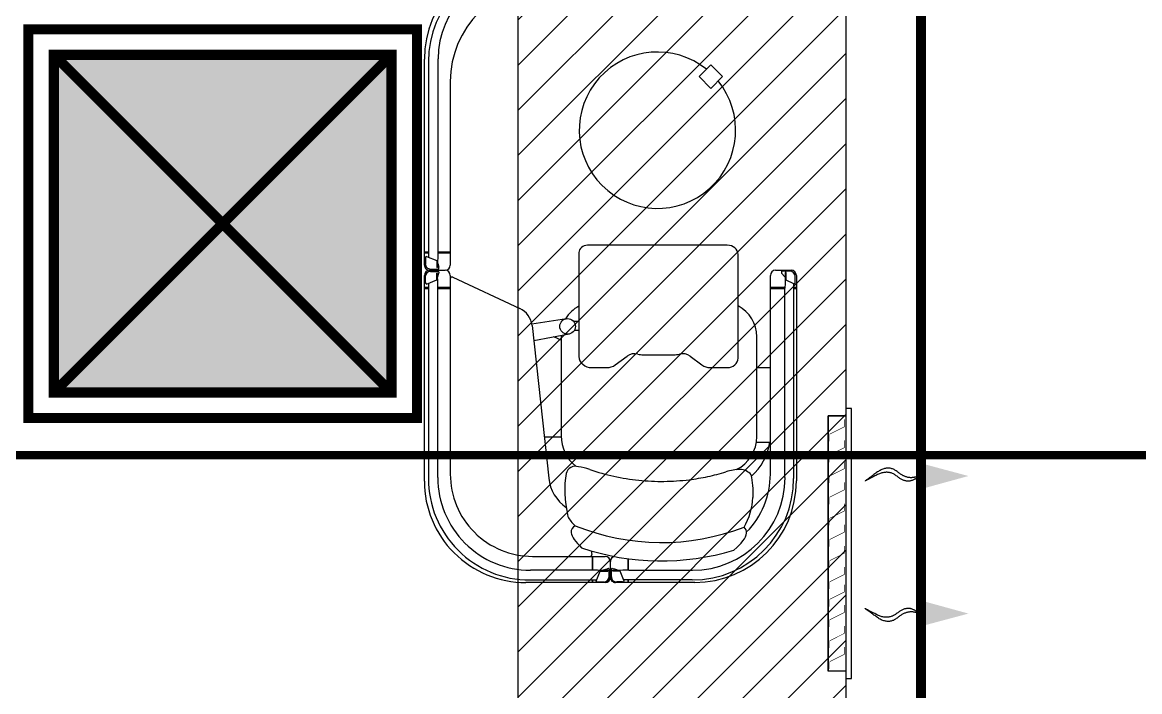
# Model space of a CAD drawing. Header units: millimetres. Extents: x 148480 to 578986, y 39883 to 155062.
# Drawn here: x 228559 to 231840, y 80765 to 82730 of the extents above; entities that cross this region are included whole.
import ezdxf

# ---------------------------------------------------------------- set-up
doc = ezdxf.new("R2010")
doc.units = ezdxf.units.MM
for name, pattern in [('baseJE-1236$0$HIDDEN', [0.375, 0.25, -0.125]), ('CENTER', [2, 1.25, -0.25, 0.25, -0.25]), ('HIDDEN', [0.375, 0.25, -0.125])]:
    doc.linetypes.add(name, pattern=pattern)
for name, color, linetype in [('CEN', 252, 'CENTER'), ('ETA-AC-SLAB OPENING', 3, 'baseJE-1236$0$HIDDEN'), ('Flooring', 44, 'Continuous'), ('Hatch 01_UC', 7, 'Continuous'), ('I - MODULAR', 44, 'Continuous'), ('Layer2', 4, 'Continuous'), ('Layer4', 6, 'Continuous'), ('M-HVAC ELLIPTICAL DUCT', 6, 'Continuous'), ('M-HVAC VRV PIPE', 4, 'Continuous'), ('M-HVAC-GRIL', 6, 'Continuous'), ('M-HVAC-INSULATION', 8, 'Continuous'), ('M-HVAC-SUPP', 4, 'Continuous')]:
    doc.layers.add(name, color=color, linetype=linetype)
doc.layers.add('KDBS-SIDE THROW GRILLE', color=1, linetype='Continuous', lineweight=18)
doc.layers.add('M HVAC GRILLE', color=6, linetype='Continuous', lineweight=13)

# ---------------------------------------------------------------- blocks, each defined once
blk = doc.blocks.new('GFC1')
at = {"layer": 'Hatch 01_UC', "linetype": 'Continuous'}
h = blk.add_hatch(color=8, dxfattribs=at)
h.dxf.hatch_style = 1
h.paths.add_polyline_path([(301284.3, 82629.4), (301284.3, 83620.6), (302275.5, 83620.6), (302275.5, 82629.4)])
at = {"layer": 'CEN', "color": 8, "linetype": 'Continuous', "lineweight": 0}
for p, q in [((301284.3, 83620.6), (302275.5, 83620.6)), ((301284.3, 82629.4), (302275.5, 83620.6)), ((302275.5, 82629.4), (301284.3, 83620.6)), ((301284.3, 82629.4), (301284.3, 83620.6)), ((302275.5, 83620.6), (302275.5, 82629.4)), ((302275.5, 82629.4), (301284.3, 82629.4))]:
    blk.add_line(p, q, dxfattribs=at)
at = {"layer": 'CEN', "color": 8, "linetype": 'HIDDEN', "lineweight": 0, "ltscale": 1500}
blk.add_lwpolyline([(303830.5, 81074.4), (299729.3, 81074.4), (299729.3, 85175.6), (303830.5, 85175.6)], close=True, dxfattribs=at)
at = {"layer": 'CEN', "color": 8, "linetype": 'Continuous', "lineweight": 0}
for points in [[(302350.5, 82554.4), (301209.3, 82554.4), (301209.3, 83695.6), (302350.5, 83695.6)], [(302275.5, 82629.4), (301284.3, 82629.4), (301284.3, 83620.6), (302275.5, 83620.6)]]:
    blk.add_lwpolyline(points, close=True, dxfattribs=at)
at = {"layer": 'Flooring', "color": 8, "linetype": 'HIDDEN', "ltscale": 1500}
blk.add_arc((300007.7, 78255.1), 12777.8, 229.90697, 79.60318, dxfattribs=at)
at = {"layer": 'I - MODULAR', "color": 8}
for p, q in [((302372.1, 83003.5), (302372.1, 83608.1)), ((302383.8, 83600.1), (302383.8, 83026.8)), ((302412.4, 83098), (302412.4, 83609.1)), ((303213.3, 83590.9), (303179, 83556.6)), ((303247.6, 83556.6), (303213.3, 83590.9)), ((302448.3, 83542.7), (302448.3, 83003.5)), ((303213.3, 83522.3), (303179, 83556.6)), ((303213.3, 83522.3), (303247.6, 83556.6)), ((302412.4, 83040.4), (302412.4, 83098)), ((302383.8, 83041.5), (302372.1, 83041.5)), ((302448.3, 83041.5), (302412.2, 83041.5)), ((303261.5, 83061.5), (302851.5, 83061.5)), ((302372.1, 83039.3), (302383.8, 83039.3)), ((302375, 83024.3), (302375, 83006.9)), ((302378.5, 83028.9), (302408.3, 83016.9)), ((302408.3, 83016.9), (302408.3, 82996.4)), ((302412.2, 83039.3), (302448.3, 83039.3)), ((302826.1, 83039.8), (302826.1, 82734.9)), ((303293.3, 82729.5), (303293.3, 83034.4)), ((302387.3, 82988.2), (302433.1, 82988.2)), ((302390.2, 82991.6), (302412.9, 82991.6)), ((302390.2, 82984.8), (302412.9, 82984.8)), ((302408.3, 82996.4), (302410.1, 82996.4)), ((302408.3, 82980), (302409.7, 82980)), ((302408.3, 82959.5), (302408.3, 82980)), ((302411.2, 82968.1), (302414.6, 82979.1)), ((302411.5, 83007.5), (302414.6, 82997.3)), ((302414.9, 82993.8), (302414.6, 82997.3)), ((302414.9, 82982.6), (302414.6, 82979.1)), ((303403.4, 82988.2), (303449.2, 82988.2)), ((303420.8, 82983), (303421.1, 82979.5)), ((303430.6, 82968.8), (303421.1, 82979.5)), ((303445.5, 82985.2), (303422.8, 82985.2)), ((303435, 82981.5), (303431.8, 82981.5)), ((303431.8, 82981.5), (303431.8, 82968.8)), ((303435, 82959.2), (303435, 82981.5)), ((302372.1, 82368.8), (302372.1, 82973)), ((302375, 82952.2), (302375, 82969.6)), ((302378.5, 82947.5), (302408.3, 82959.5)), ((302384, 82949.7), (302384, 82376.4)), ((302448.3, 82973), (302448.3, 82389.3)), ((302455.6, 82967.8), (302652.1, 82876.2)), ((303388.2, 82389.3), (303388.2, 82973)), ((303431.8, 82968.8), (303430.6, 82968.8)), ((303457.2, 82947.9), (303435, 82959.2)), ((303456.5, 82948.2), (303456.5, 82376.4)), ((303460.8, 82952.6), (303460.8, 82970)), ((303464.4, 82973), (303464.4, 82369.4)), ((302384, 82937), (302372.1, 82937)), ((302372.1, 82935), (302384, 82935)), ((302448.3, 82937), (302411.4, 82937)), ((302411.7, 82881.8), (302411.7, 82936)), ((302411.7, 82935), (302448.3, 82935)), ((303431.1, 82937.1), (303388.2, 82937.1)), ((303388.2, 82934.9), (303431.1, 82934.9)), ((303431.1, 82881.8), (303431.1, 82936)), ((303464.4, 82937.1), (303456.5, 82937.1)), ((303456.5, 82934.9), (303464.4, 82934.9)), ((302411.7, 82379.1), (302411.7, 82881.8)), ((303431.1, 82379.1), (303431.1, 82881.8)), ((302687.6, 82830.5), (302789.2, 82846)), ((302688.4, 82825.5), (302737.3, 82377.6)), ((302826.1, 82838), (302810.4, 82838)), ((302797, 82800.5), (302693.2, 82781.1)), ((302773.7, 82782.5), (302752.5, 82792.2)), ((302773.7, 82797.2), (302773.7, 82502.1)), ((302826.1, 82811), (302812.3, 82811)), ((303348.6, 82499.7), (303348.6, 82792.9)), ((302932.6, 82710.3), (302967.4, 82736.2)), ((303015.2, 82739.8), (303104.1, 82739.8)), ((303152.3, 82736), (303186.8, 82710.3)), ((302864.2, 82702.4), (302907.6, 82702.4)), ((303211.8, 82702.4), (303261.5, 82702.4)), ((303348.6, 82703), (303388.2, 82703)), ((302724, 82499), (302773.7, 82499)), ((303347.3, 82483.5), (303386.6, 82483.5)), ((302861.6, 82164.3), (302863.9, 82153.6)), ((302689.6, 82148), (302903, 82148)), ((302864.8, 82148), (302864.8, 82107.1)), ((302867, 82107.1), (302867, 82148)), ((302918.3, 82086.3), (302918.3, 82132.8)), ((302969.2, 82141.2), (302969.2, 82107.1)), ((302971.2, 82107.1), (302971.2, 82140.9)), ((302809, 82107.1), (302683.7, 82107.1)), ((302863.3, 82107.1), (302809, 82107.1)), ((302877, 82075.4), (302888.7, 82104.9)), ((302888.7, 82104.9), (302910.5, 82104.9)), ((302897.8, 82108.5), (302908.6, 82111.6)), ((302897.8, 82108.5), (302897.8, 82107.3)), ((302910.5, 82107.3), (302897.8, 82107.3)), ((302912.3, 82111.9), (302908.8, 82111.6)), ((302910.5, 82104.9), (302910.5, 82107.3)), ((302914.5, 82087.9), (302914.5, 82109.9)), ((302921.2, 82087.9), (302921.2, 82109.9)), ((302923.4, 82111.9), (302926.9, 82111.6)), ((302925.2, 82104.9), (302925.2, 82107.3)), ((302925.2, 82107.3), (302937.9, 82107.3)), ((302947.1, 82104.9), (302925.2, 82104.9)), ((302937.9, 82108.5), (302927.1, 82111.6)), ((302937.9, 82108.5), (302937.9, 82107.3)), ((302958.7, 82075.4), (302947.1, 82104.9)), ((302972.4, 82107.1), (303026.7, 82107.1)), ((303026.7, 82107.1), (303159.2, 82107.1)), ((302903, 82071.1), (302669.8, 82071.1)), ((302681.7, 82078.6), (302878.2, 82078.6)), ((302864.8, 82078.6), (302864.8, 82071.1)), ((302867, 82071.1), (302867, 82078.6)), ((302881.4, 82072.7), (302899.2, 82072.7)), ((303166.1, 82071.1), (302933.5, 82071.1)), ((302954.4, 82072.7), (302936.5, 82072.7)), ((303158.7, 82078.6), (302957.5, 82078.6)), ((302969.2, 82078.6), (302969.2, 82071.1)), ((302971.2, 82071.1), (302971.2, 82078.6))]:
    blk.add_line(p, q, dxfattribs=at)
at = {"layer": 'I - MODULAR', "color": 8, "linetype": 'Continuous'}
blk.add_lwpolyline([(302275.5, 82629.4), (301284.3, 82629.4), (301284.3, 83620.6), (302275.5, 83620.6)], close=True, dxfattribs=at)
at = {"layer": 'I - MODULAR', "color": 8}
blk.add_circle((302792.7, 82823.2), 23.1, dxfattribs=at)
for centre, radius, start, end in [((302669.3, 83608.1), 297.2, 90, 180), ((302679.7, 83600.1), 295.9, 90, 180), ((302671.9, 83609.1), 259.5, 90, 180), ((302734, 83542.7), 285.7, 90, 180), ((303056.5, 83399.4), 229.6, 51.1314, 225), ((303056.5, 83399.4), 229.6, 225, 39.0206), ((302379.8, 83024.3), 4.86, 105.3623, 180), ((302387.3, 83003.5), 15.2, 180, 270), ((302387.3, 82973), 15.2, 90, 180), ((302390.2, 83006.9), 15.3, 180, 270), ((302390.2, 82969.6), 15.3, 90, 180), ((302412.9, 82993.6), 2.02, 270, 5), ((302412.9, 82982.8), 2.02, 355, 90), ((302433.1, 83003.5), 15.2, 270, 0), ((302433.1, 82973), 15.2, 0, 90), ((303403.4, 82973), 15.2, 90, 180), ((303422.8, 82983.2), 2.02, 90, 185), ((303457.4, 82973.9), 25.2, 162.5743, 173.6628), ((303445.5, 82970), 15.3, 0, 90), ((303449.2, 82973), 15.2, 0, 90), ((302379.8, 82952.2), 4.86, 180, 254.6377), ((302453.4, 82963.2), 5.09, 65, 180), ((303455.9, 82952.6), 4.86, 285.3623, 0), ((302869, 82797.2), 95.3, 116.751, 149.441), ((303247, 82792.9), 101.6, 0, 62.8665), ((302625.3, 82818.6), 63.5, 6.2315, 65), ((302888, 82502.1), 114.3, 180, 231.6158), ((303240.6, 82499.7), 107.9, 295.9438, 0), ((303223.1, 82506.8), 165.1, 311.2667, 351.8859), ((302689.6, 82389.3), 241.3, 180, 270), ((302815.2, 82385.4), 27.2, 68.7359, 168.38), ((303295.7, 82353.9), 49.6, 42.6931, 86.9184), ((303146.9, 82389.3), 241.3, 315.2935, 0), ((302669.8, 82368.8), 297.7, 180, 270), ((302681.7, 82376.4), 297.8, 180, 270), ((302683.7, 82379.1), 272, 180, 270), ((302857.2, 82390.7), 120.6, 186.2315, 235.32), ((303158.7, 82376.4), 297.8, 270, 0), ((303159.2, 82379.1), 272, 270, 0), ((303166.1, 82369.4), 298.3, 270, 0), ((303146.7, 82331.1), 190.7, 329.3295, 356.8836), ((302823.1, 82220), 19.8, 114.8418, 187.1946), ((303068, 82863.6), 675, 247.9696, 291.0811), ((303299.4, 82218.5), 19, 352.766, 53.3755), ((303068, 82863.6), 729.1, 251.2791, 286.9958), ((302859.4, 82152.7), 4.62, 270, 12), ((302903, 82132.8), 15.2, 0, 90), ((302933.5, 82132.8), 15.2, 103.4343, 180), ((302912.5, 82109.9), 2.02, 0, 95), ((302923.3, 82109.9), 2.02, 85, 180), ((302881.4, 82077.5), 4.86, 205.6655, 270), ((302899.2, 82087.9), 15.3, 270, 0), ((302903, 82086.3), 15.2, 270, 0), ((302933.5, 82086.3), 15.2, 180, 270), ((302936.5, 82087.9), 15.3, 180, 270), ((302954.4, 82077.5), 4.86, 270, 334.3345)]:
    blk.add_arc(centre, radius, start, end, dxfattribs=at)
for centre, major_axis, ratio, start_param, end_param in [((302851.5, 83039.8), (25.4, 0), 0.85419, 1.570796, 3.141593), ((303261.5, 83034.4), (-31.8, 0), 0.85419, 3.141593, 4.712389), ((302410.1, 83040.9), (0, -44.5), 0.051024, 0, 1.558922), ((302409.7, 82935.5), (0, -44.5), 0.045367, 1.581349, 3.141593), ((303433.1, 82935.5), (0, -44.5), 0.045367, 3.529407, 4.701837), ((302864.2, 82734.9), (-38.1, 0), 0.85419, 0, 1.570796), ((302989, 82715), (-32.9, 0), 0.85419, 4.416858, 5.427974), ((303015.2, 82788.7), (-57.3, 0), 0.85419, 1.275266, 1.570796), ((303104.1, 82791.1), (60.1, 0), 0.85419, 4.712389, 4.997085), ((303130.4, 82714.5), (-33.4, 0), 0.85419, 3.996804, 4.997085), ((303261.5, 82729.5), (-31.8, 0), 0.85419, 1.570796, 3.141593), ((302907.6, 82734.9), (38.1, 0), 0.85419, 4.712389, 5.427974), ((303211.8, 82734.9), (-38.1, 0), 0.85419, 0.855211, 1.570796), ((303321.5, 81962), (494.3, -503.7), 0.418371, 3.415826, 3.73357), ((302858.2, 82370.7), (68.2, -29.6), 0.404697, 1.74747, 2.243724), ((303257.1, 82361.8), (-74.3, -28.8), 0.403177, 3.975445, 4.547922), ((302797.3, 81952.3), (-498.2, -503.7), 0.415274, 2.703703, 2.886615), ((302906.2, 82258.6), (117.8, -47.6), 0.529715, 3.717763, 4.061141), ((303494.2, 81980.4), (689.7, -246.9), 0.161068, 3.2231, 3.498233), ((302622.8, 81986.7), (-694.6, -238.9), 0.160816, 2.756992, 3.062566), ((302862.8, 82104.9), (-44.5, 0), 0.051024, 3.140871, 4.700515), ((302972.9, 82104.9), (-44.5, 0), 0.051024, 4.724263, 6.283907)]:
    blk.add_ellipse(centre, major_axis=major_axis, ratio=ratio, start_param=start_param, end_param=end_param, dxfattribs=at)
blk.add_open_spline([(302858, 82403), (302881.1, 82395.1), (302928.3, 82381.9), (303001.5, 82370.1), (303075.8, 82366.7), (303143.8, 82371.3), (303204.6, 82381.6), (303240.2, 82390.7), (303257.7, 82396.1)], degree=3, knots=[0, 0, 0, 0, 0.181818, 0.363636, 0.545455, 0.727273, 0.863636, 1, 1, 1, 1], dxfattribs=at)
blk = doc.blocks.new('BEAM')
at = {"layer": 'CEN', "color": 11, "linetype": 'HIDDEN', "lineweight": 0, "ltscale": 1500, "const_width": 30}
blk.add_lwpolyline([(363830.5, 81074.4), (359729.3, 81074.4), (359729.3, 85175.6), (363830.5, 85175.6)], close=True, dxfattribs=at)
at = {"layer": 'CEN', "color": 11, "linetype": 'Continuous', "lineweight": 0, "const_width": 30}
for points in [[(362350.5, 82554.4), (361209.3, 82554.4), (361209.3, 83695.6), (362350.5, 83695.6)], [(362275.5, 82629.4), (361284.3, 82629.4), (361284.3, 83620.6), (362275.5, 83620.6)]]:
    blk.add_lwpolyline(points, close=True, dxfattribs=at)
for points in [[(361284.3, 82629.4), (361284.3, 83620.6)], [(362275.5, 82629.4), (361284.3, 83620.6)], [(361284.3, 82629.4), (362275.5, 83620.6)], [(361284.3, 83620.6), (362275.5, 83620.6)], [(362275.5, 83620.6), (362275.5, 82629.4)], [(362275.5, 82629.4), (361284.3, 82629.4)]]:
    blk.add_lwpolyline(points, dxfattribs=at)
blk = doc.blocks.new('BEE')
at = {"layer": 'M-HVAC VRV PIPE', "linetype": 'Continuous'}
blk.add_blockref('BEAM', (0, 0), dxfattribs=at)
blk = doc.blocks.new('RAAAA')
at = {"linetype": 'Continuous', "ltscale": 1000}
for points in [[(363.4, 0, 0), (363.4, 0, 0), (363.7, -0.1, 0), (364.2, -0.1, 0), (364.8, -0.3, 0), (365.6, -0.4, 0), (366.7, -0.6, 0), (367.9, -0.8, 0), (369.2, -1, 0), (370.8, -1.3, 0), (372.5, -1.6, 0), (374.5, -1.9, 0), (376.6, -2.3, 0), (378.9, -2.7, 0), (381.4, -3.1, 0), (384, -3.6, 0), (386.9, -4.1, 0), (389.9, -4.6, 0), (393.2, -5.2, 0), (396.6, -5.8, 0), (400.1, -6.4, 0), (403.9, -7, 0), (407.9, -7.7, 0), (412, -8.4, 0), (416.3, -9.2, 0), (420.8, -10, 0), (420.8, -10, 0), (425.5, -10.6, 0), (430.1, -11.1, 0), (434.8, -11.4, 0), (439.5, -11.5, 0), (444.2, -11.3, 0), (449, -10.9, 0), (453.8, -10.4, 0), (458.7, -9.6, 0), (463.6, -8.6, 0), (468.5, -7.4, 0), (473.4, -5.9, 0), (478.4, -4.3, 0), (483.4, -2.5, 0), (488.4, -0.4, 0), (493.5, 1.9, 0), (498.6, 4.3, 0), (503.8, 7, 0), (508.9, 9.9, 0), (514.1, 13, 0), (519.4, 16.3, 0), (524.6, 19.9, 0), (529.9, 23.6, 0), (535.3, 27.6, 0), (540.6, 31.7, 0), (546.1, 36.1, 0), (546.1, 36.1, 0), (551.5, 40.4, 0), (557, 44.3, 0), (562.6, 47.8, 0), (568.3, 51, 0), (574, 53.7, 0), (579.8, 56.1, 0), (585.6, 58.1, 0), (591.5, 59.7, 0), (597.5, 60.9, 0), (603.6, 61.8, 0), (609.7, 62.2, 0), (615.9, 62.3, 0), (622.1, 62, 0), (628.4, 61.3, 0), (634.8, 60.2, 0), (641.3, 58.7, 0), (647.8, 56.9, 0), (654.4, 54.7, 0), (661, 52, 0), (667.8, 49.1, 0), (674.5, 45.7, 0), (681.4, 41.9, 0), (688.3, 37.8, 0), (695.3, 33.2, 0), (702.3, 28.3, 0), (702.3, 28.3, 0), (709.3, 23.3, 0), (716, 18.5, 0), (722.3, 13.9, 0), (728.4, 9.5, 0), (734.2, 5.3, 0), (739.8, 1.4, 0), (745, -2.4, 0), (750, -6, 0), (754.6, -9.4, 0), (759, -12.5, 0), (763.1, -15.5, 0), (767, -18.3, 0), (770.5, -20.8, 0), (773.8, -23.2, 0), (776.7, -25.3, 0), (779.4, -27.2, 0), (781.8, -29, 0), (784, -30.5, 0), (785.8, -31.8, 0), (787.4, -33, 0), (788.6, -33.9, 0), (789.6, -34.6, 0), (790.3, -35.1, 0), (790.8, -35.4, 0), (790.9, -35.5, 0)], [(363.4, 0, 0), (363.4, 0, 0), (363.7, -0.2, 0), (364.2, -0.4, 0), (364.8, -0.7, 0), (365.6, -1.1, 0), (366.7, -1.6, 0), (367.9, -2.2, 0), (369.2, -2.9, 0), (370.8, -3.7, 0), (372.5, -4.5, 0), (374.5, -5.5, 0), (376.6, -6.5, 0), (378.9, -7.6, 0), (381.4, -8.8, 0), (384, -10.1, 0), (386.9, -11.5, 0), (389.9, -13, 0), (393.2, -14.6, 0), (396.6, -16.3, 0), (400.1, -18, 0), (403.9, -19.9, 0), (407.9, -21.8, 0), (412, -23.9, 0), (416.3, -26, 0), (420.8, -28.2, 0), (420.8, -28.2, 0), (425.5, -30.3, 0), (430.1, -32.2, 0), (434.8, -33.7, 0), (439.5, -35, 0), (444.2, -36.1, 0), (449, -36.9, 0), (453.8, -37.4, 0), (458.7, -37.6, 0), (463.6, -37.6, 0), (468.5, -37.3, 0), (473.4, -36.7, 0), (478.4, -35.8, 0), (483.4, -34.7, 0), (488.4, -33.3, 0), (493.5, -31.7, 0), (498.6, -29.8, 0), (503.8, -27.6, 0), (508.9, -25.1, 0), (514.1, -22.4, 0), (519.4, -19.4, 0), (524.6, -16.1, 0), (529.9, -12.6, 0), (535.3, -8.8, 0), (540.6, -4.7, 0), (546.1, -0.3, 0), (546.1, -0.3, 0), (551.5, 4, 0), (557, 8, 0), (562.6, 11.6, 0), (568.3, 15, 0), (574, 18, 0), (579.8, 20.7, 0), (585.6, 23.1, 0), (591.5, 25.1, 0), (597.5, 26.8, 0), (603.6, 28.2, 0), (609.7, 29.3, 0), (615.9, 30, 0), (622.1, 30.5, 0), (628.4, 30.5, 0), (634.8, 30.3, 0), (641.3, 29.8, 0), (647.8, 28.9, 0), (654.4, 27.7, 0), (661, 26.1, 0), (667.8, 24.3, 0), (674.5, 22.1, 0), (681.4, 19.6, 0), (688.3, 16.7, 0), (695.3, 13.6, 0), (702.3, 10.1, 0), (702.3, 10.1, 0), (709.3, 6.5, 0), (716, 3.1, 0), (722.3, -0.2, 0), (728.4, -3.3, 0), (734.2, -6.3, 0), (739.8, -9.2, 0), (745, -11.9, 0), (750, -14.4, 0), (754.6, -16.8, 0), (759, -19.1, 0), (763.1, -21.2, 0), (767, -23.2, 0), (770.5, -25, 0), (773.8, -26.7, 0), (776.7, -28.2, 0), (779.4, -29.6, 0), (781.8, -30.8, 0), (784, -31.9, 0), (785.8, -32.9, 0), (787.4, -33.7, 0), (788.6, -34.3, 0), (789.6, -34.9, 0), (790.3, -35.2, 0), (790.8, -35.4, 0), (790.9, -35.5, 0)]]:
    blk.add_polyline3d(points, dxfattribs=at)
blk.add_solid([(373.4, 101.3), (0, 0), (373.4, -101.3)], dxfattribs=at)
blk = doc.blocks.new('600X200 SIDE THROW GRILLE')
at = {"layer": 'M-HVAC-GRIL', "linetype": 'ByBlock'}
blk.add_lwpolyline([(375, -5), (396.4, -5), (396.4, 12.1), (-396.4, 12.1), (-396.4, -5), (-375, -5), (375, -5), (375, -56.4), (-375, -56.4), (-375, -5), (-375, -56.4), (375, -56.4), (375, -56.4)], dxfattribs=at)
at = {"layer": 'M-HVAC-GRIL', "lineweight": 0, "const_width": 1.71}
for points in [[(-364.6, -8.9), (-343.2, -8.9), (-321.8, -51.7), (-300.3, -51.7)], [(-303.2, -8.9), (-281.8, -8.9), (-260.3, -51.7), (-238.9, -51.7)], [(-241.8, -8.9), (-220.3, -8.9), (-198.9, -51.7), (-177.5, -51.7)], [(-179.6, -8.9), (-158.2, -8.9), (-136.8, -51.7), (-115.3, -51.7)], [(-117.5, -8.9), (-96, -8.9), (-74.6, -51.7), (-53.2, -51.7)], [(-55.3, -8.9), (-33.9, -8.9), (-12.5, -51.7), (9, -51.7)], [(6.8, -8.9), (28.2, -8.9), (49.7, -51.7), (71.1, -51.7)], [(69, -8.9), (90.4, -8.9), (111.8, -51.7), (133.2, -51.7)], [(120.6, -8.9), (142.1, -8.9), (163.5, -51.7), (184.9, -51.7)], [(180.8, -8.9), (202.2, -8.9), (223.6, -51.7), (245.1, -51.7)], [(242.2, -8.9), (263.6, -8.9), (285.1, -51.7), (306.5, -51.7)], [(303.6, -8.9), (325.1, -8.9), (346.5, -51.7), (367.9, -51.7)]]:
    blk.add_lwpolyline(points, dxfattribs=at)
at = {"layer": 'M-HVAC-SUPP'}
for p, xscale, yscale, zscale, rotation in [((-198.5, 355.3), -0.3839999997941415, 0.3839999997941436, 0.3839999997941436, 90.2028781887322), ((205.5, 355.3), 0.3839999997941415, 0.3839999997941415, 0.3839999997941415, 269.7971218112675)]:
    blk.add_blockref('RAAAA', p, dxfattribs=dict(at, xscale=xscale, yscale=yscale, zscale=zscale, rotation=rotation))
blk = doc.blocks.new('jyfhg')
at = {"layer": 'KDBS-SIDE THROW GRILLE', "xscale": -1, "rotation": 90.00000000000006}
blk.add_blockref('600X200 SIDE THROW GRILLE', (-100, -325), dxfattribs=at)

msp = doc.modelspace()

# ---------------------------------------------------------------- block references
at = {"layer": 'Layer4', "linetype": 'Continuous', "rotation": 360}
msp.add_blockref('GFC1', (-72632.4, -986), dxfattribs=at)

# ---------------------------------------------------------------- next in the draw order: hatches: boundary and pattern name
at = {"layer": 'M-HVAC-INSULATION'}
h = msp.add_hatch(dxfattribs=at)
h.set_pattern_fill('ANSI31', color=26, scale=750, angle=180, style=0)
h.set_pattern_definition([(225, (811127.6, 15256.2), (66.29126, -66.29126), [])])
h.paths.add_polyline_path([(230014.1, 83116.5), (230977.1, 83116.5), (230977.1, 71494.6), (230014.1, 71494.6)])

# ---------------------------------------------------------------- next in the draw order: linework, layer by layer
at = {"layer": 'ETA-AC-SLAB OPENING', "color": 7, "ltscale": 1000, "const_width": 25}
msp.add_lwpolyline([(234948.4, 81458.9), (221190.4, 81458.9)], dxfattribs=at)
at = {"layer": 'M-HVAC ELLIPTICAL DUCT', "linetype": 'Continuous'}
for p, q in [((230014.1, 86116.5), (230014.1, 71494.6)), ((230977.1, 86116.5), (230977.1, 71494.6))]:
    msp.add_line(p, q, dxfattribs=at)

# ---------------------------------------------------------------- next in the draw order: block references
at = {"layer": 'Layer2', "linetype": 'Continuous', "rotation": 360}
msp.add_blockref('BEE', (-132632.4, -986), dxfattribs=at)
at = {"layer": 'M HVAC GRILLE', "color": 0, "xscale": -1}
msp.add_blockref('jyfhg', (230882.1, 81524.4), dxfattribs=at)

doc.saveas('drawing.dxf')
